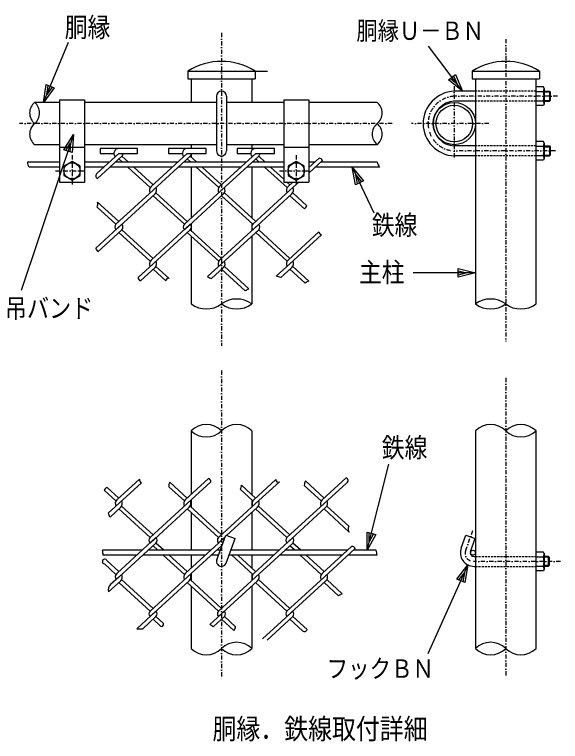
# Model space of a CAD drawing. Units: millimetres, scale not verified. Extents: x -4425 to 4425, y -3150 to 3150.
# Drawn here: x 1219 to 2533, y -104 to 1648 of the extents above; entities that cross this region are included whole.
import ezdxf
from ezdxf.enums import TextEntityAlignment as Align

# ---------------------------------------------------------------- set-up
doc = ezdxf.new("R2010")
doc.units = ezdxf.units.MM
doc.header["$LTSCALE"] = 20
doc.linetypes.add('USER1', pattern=[1.01, 0.5, -0.25, 0.01, -0.25])
doc.linetypes.add('USER3', pattern=[0.375, 0.25, -0.125])
doc.layers.add('0-0_1', color=7, linetype='Continuous', lineweight=25)
doc.styles.add('ＭＳ ゴシック', font='')
doc.styles.get('ＭＳ ゴシック').set_extended_font_data('MS Gothic')

msp = doc.modelspace()

# ---------------------------------------------------------------- linework, layer by layer
at = {"layer": '0-0_1', "color": 4, "linetype": 'USER1'}
for p, q in [((1716.8, 1603.98), (1716.8, 850.01)), ((2401.26, 1588.95), (2401.26, 860.42)), ((2277.38, 1475.5), (2277.38, 1295.53)), ((2525.6, 1451.5), (2277.38, 1451.5)), ((2127.41, 1385.52), (1230.11, 1385.52)), ((2360.32, 1385.52), (2174.36, 1385.52)), ((2521.03, 1319.53), (2277.38, 1319.53)), ((1356.87, 1309.21), (1356.87, 1231.64)), ((1896.76, 1309.21), (1896.76, 1231.64)), ((1316.85, 1271.54), (1394.43, 1271.54)), ((1856.74, 1271.54), (1934.33, 1271.54)), ((1716.8, 790.02), (1716.8, 42.73)), ((2401.26, 772.32), (2401.26, 53.43)), ((2304.79, 356.87), (2323.09, 407.17)), ((2533.01, 330.03), (2323.58, 330.03))]:
    msp.add_line(p, q, dxfattribs=at)
at = {"layer": '0-0_1', "color": 4}
for p, q in [((1288.51, 1436.51), (1348.62, 1581.46)), ((2296.86, 1463.5), (2215.42, 1572.11)), ((2493.64, 1461.7), (2508.64, 1461.7)), ((2493.64, 1441.3), (2508.64, 1441.3)), ((1360.25, 1359.04), (1234.21, 983.36)), ((2493.64, 1329.73), (2508.64, 1329.73)), ((2493.64, 1309.33), (2508.64, 1309.33)), ((2031.2, 1280.54), (2083.55, 1170.27)), ((2328.37, 1025.59), (2178.4, 1025.59)), ((2067.7, 357.03), (2119.57, 564.15)), ((2505.64, 340.23), (2493.64, 340.23)), ((2310.19, 321.55), (2213.97, 107.37)), ((2505.64, 319.84), (2493.64, 319.84))]:
    msp.add_line(p, q, dxfattribs=at)
at = {"layer": '0-0_1'}
for p, q in [((1635.81, 1511.49), (1797.78, 1511.49)), ((1635.81, 1511.49), (1635.81, 1493.49)), ((1797.78, 1511.49), (1797.78, 1493.49)), ((1797.78, 1511.49), (1827.77, 1511.49)), ((2320.28, 1511.49), (2320.28, 1493.49)), ((1635.81, 1493.49), (1797.78, 1493.49)), ((1643.91, 1493.49), (1643.91, 1436.51)), ((1789.68, 1493.49), (1789.68, 1436.51)), ((2320.28, 1493.49), (2482.24, 1493.49)), ((2328.37, 1493.49), (2328.37, 950.6)), ((2474.14, 1493.49), (2474.14, 950.6)), ((2491.91, 1474), (2474.14, 1474)), ((2474.14, 1474), (2474.14, 1429.01)), ((2493.64, 1470.25), (2491.91, 1474)), ((2328.37, 1463.5), (2277.38, 1463.5)), ((2474.14, 1462.74), (2491.91, 1462.74)), ((2493.64, 1463.5), (2506.84, 1463.5)), ((2506.84, 1463.5), (2506.84, 1439.5)), ((2506.84, 1463.5), (2508.64, 1461.7)), ((2508.64, 1461.7), (2508.64, 1441.3)), ((1326.88, 1442.5), (1326.88, 1244.54)), ((1326.88, 1442.5), (1386.86, 1442.5)), ((1386.86, 1442.5), (1386.86, 1244.54)), ((1704.8, 1451.5), (1704.8, 1319.53)), ((1728.79, 1451.5), (1728.79, 1319.53)), ((1866.77, 1442.5), (1866.77, 1244.54)), ((1866.77, 1442.5), (1926.75, 1442.5)), ((1926.75, 1442.5), (1926.75, 1244.54)), ((2328.37, 1439.5), (2277.38, 1439.5)), ((2474.14, 1440.26), (2491.91, 1440.26)), ((2493.64, 1439.5), (2506.84, 1439.5)), ((2508.64, 1441.3), (2506.84, 1439.5)), ((1326.88, 1436.51), (1266.89, 1436.51)), ((1704.8, 1436.51), (1386.86, 1436.51)), ((1866.77, 1436.51), (1728.79, 1436.51)), ((2091.72, 1436.51), (1926.75, 1436.51)), ((1326.88, 1334.53), (1266.89, 1334.53)), ((1704.8, 1334.53), (1386.86, 1334.53)), ((1643.91, 1334.53), (1643.91, 1325.41)), ((1866.77, 1334.53), (1728.79, 1334.53)), ((1789.68, 1334.53), (1789.68, 1325.41)), ((2091.72, 1334.53), (1926.75, 1334.53)), ((2491.91, 1342.02), (2474.14, 1342.02)), ((2474.14, 1342.02), (2474.14, 1297.03)), ((2493.64, 1338.28), (2491.91, 1342.02)), ((1326.88, 1328.53), (1386.86, 1328.53)), ((1866.77, 1328.53), (1926.75, 1328.53)), ((2328.37, 1331.53), (2277.38, 1331.53)), ((2474.14, 1330.77), (2491.91, 1330.77)), ((2493.64, 1331.53), (2506.84, 1331.53)), ((2506.84, 1331.53), (2506.84, 1307.53)), ((2506.84, 1331.53), (2508.64, 1329.73)), ((2508.64, 1329.73), (2508.64, 1309.33)), ((1417.83, 1265.79), (1469.8, 1313.41)), ((1418.15, 1252.91), (1476.99, 1306.82)), ((1478.2, 1292.53), (1469.8, 1300.23)), ((1492.58, 1292.53), (1476.99, 1306.82)), ((1547.56, 1233.71), (1634.54, 1313.41)), ((1552.17, 1224.76), (1641.73, 1306.82)), ((1642.94, 1292.53), (1634.54, 1300.23)), ((1657.32, 1292.53), (1641.73, 1306.82)), ((1643.91, 1313.41), (1643.91, 1304.82)), ((1712.29, 1233.71), (1799.27, 1313.41)), ((1716.9, 1224.76), (1806.46, 1306.82)), ((1789.68, 1306.21), (1789.68, 1304.63)), ((1807.67, 1292.53), (1799.27, 1300.23)), ((1822.06, 1292.53), (1806.46, 1306.82)), ((1926.75, 1279.28), (1951.76, 1302.19)), ((2328.37, 1307.53), (2277.38, 1307.53)), ((2474.14, 1308.29), (2491.91, 1308.29)), ((2493.64, 1307.53), (2506.84, 1307.53)), ((2506.84, 1307.53), (2508.64, 1309.33)), ((1326.87, 1292.53), (1249.35, 1292.53)), ((1326.87, 1280.54), (1254.15, 1280.54)), ((1447.01, 1292.53), (1386.86, 1292.53)), ((1433.92, 1280.54), (1386.86, 1280.54)), ((1598.66, 1280.54), (1448.3, 1280.54)), ((1611.75, 1292.53), (1461.4, 1292.53)), ((1545.35, 1231.01), (1491.29, 1280.54)), ((1552.17, 1237.94), (1505.68, 1280.54)), ((1763.39, 1280.54), (1613.04, 1280.54)), ((1776.49, 1292.53), (1626.13, 1292.53)), ((1643.91, 1280.54), (1643.91, 1157.87)), ((1710.08, 1231.01), (1656.03, 1280.54)), ((1716.9, 1237.94), (1670.41, 1280.54)), ((1820.77, 1280.54), (1777.78, 1280.54)), ((1789.68, 1280.54), (1789.68, 1158.07)), ((1807.67, 1292.53), (1790.87, 1292.53)), ((1866.77, 1292.53), (1807.89, 1292.53)), ((1866.77, 1280.54), (1820.76, 1280.54)), ((1874.82, 1231.01), (1820.77, 1280.54)), ((1866.77, 1251.57), (1835.15, 1280.54)), ((1926.75, 1266.09), (1960.13, 1296.68)), ((1941.22, 1292.53), (1926.75, 1292.53)), ((1928.13, 1280.54), (1926.75, 1280.54)), ((2097.58, 1280.54), (1942.52, 1280.54)), ((2091.58, 1292.53), (1955.61, 1292.53)), ((1326.87, 1244.54), (1386.86, 1244.54)), ((1866.77, 1244.54), (1926.75, 1244.54)), ((1881.64, 1237.94), (1874.43, 1244.54)), ((1877.03, 1233.71), (1888.85, 1244.54)), ((1881.64, 1224.76), (1903.24, 1244.54)), ((1552.17, 1224.76), (1462.6, 1142.69)), ((1556.78, 1215.8), (1462.63, 1129.53)), ((1552.17, 1211.57), (1627.34, 1142.69)), ((1558.99, 1218.51), (1634.54, 1149.28)), ((1716.9, 1224.76), (1627.34, 1142.69)), ((1721.51, 1215.8), (1627.37, 1129.53)), ((1716.9, 1211.57), (1792.08, 1142.69)), ((1723.72, 1218.51), (1799.27, 1149.28)), ((1881.64, 1224.76), (1792.08, 1142.69)), ((1886.25, 1215.8), (1792.11, 1129.53)), ((1881.64, 1211.58), (1916.41, 1179.71)), ((1888.46, 1218.51), (1922.66, 1187.17)), ((1418.61, 1196.18), (1469.8, 1149.28)), ((1417.64, 1183.89), (1462.6, 1142.69)), ((1414, 1084.96), (1476.96, 1142.66)), ((1547.55, 1056.4), (1641.7, 1142.66)), ((1643.91, 1144.69), (1643.91, 1127.51)), ((1712.29, 1056.4), (1806.44, 1142.66)), ((1789.68, 1144.89), (1789.68, 1127.31)), ((1418.84, 1076.22), (1476.99, 1129.51)), ((1545.34, 1053.69), (1469.8, 1122.92)), ((1552.17, 1060.62), (1476.99, 1129.51)), ((1552.17, 1047.44), (1641.73, 1129.51)), ((1710.08, 1053.69), (1634.53, 1122.92)), ((1716.9, 1060.62), (1641.73, 1129.51)), ((1716.9, 1047.44), (1806.46, 1129.51)), ((1874.82, 1053.69), (1799.27, 1122.92)), ((1881.64, 1060.62), (1806.46, 1129.51)), ((1877.03, 1056.4), (1950.95, 1124.13)), ((1643.91, 1114.32), (1643.91, 950.6)), ((1789.68, 1114.13), (1789.68, 950.6)), ((1881.64, 1047.44), (1957.43, 1116.89)), ((1552.17, 1047.44), (1516.3, 1014.58)), ((1556.78, 1038.48), (1522.27, 1006.86)), ((1552.17, 1034.26), (1582.97, 1006.03)), ((1558.99, 1041.19), (1590.68, 1012.15)), ((1716.9, 1047.44), (1683.14, 1016.5)), ((1721.51, 1038.48), (1692.35, 1011.76)), ((1716.9, 1034.26), (1773.69, 982.22)), ((1723.72, 1041.19), (1782.77, 987.08)), ((1881.64, 1047.44), (1848.73, 1017.28)), ((1886.25, 1038.48), (1859.93, 1014.36)), ((1881.64, 1034.26), (1918.5, 1000.48)), ((1888.46, 1041.19), (1927.45, 1005.47)), ((1643.91, 644.97), (1643.91, 491.64)), ((1789.68, 644.97), (1789.68, 491.33)), ((2328.37, 644.97), (2328.37, 120.08)), ((2474.14, 644.97), (2474.14, 120.08)), ((1464.91, 478.57), (1519.59, 528.68)), ((1629.65, 478.57), (1685.32, 529.59)), ((1794.38, 478.57), (1847.95, 527.65)), ((1959.12, 478.57), (2017.17, 531.76)), ((1469.52, 482.8), (1441.54, 508.44)), ((1469.52, 469.62), (1524.02, 519.56)), ((1627.44, 475.87), (1590.38, 509.82)), ((1634.26, 482.8), (1593.15, 520.46)), ((1634.26, 469.62), (1691.46, 522.03)), ((1798.99, 482.8), (1764.76, 514.17)), ((1798.99, 469.62), (1856.11, 521.96)), ((1956.91, 475.87), (1915.99, 513.36)), ((1963.73, 482.8), (1918.83, 523.94)), ((1963.73, 469.62), (2017.46, 518.85)), ((1462.7, 475.87), (1434.55, 501.66)), ((1792.17, 475.87), (1761.61, 503.87)), ((1643.91, 478.46), (1643.91, 460.77)), ((1789.68, 478.15), (1789.68, 461.08)), ((1469.52, 469.62), (1444.57, 446.75)), ((1474.13, 460.66), (1448.34, 437.02)), ((1469.52, 456.43), (1544.7, 387.55)), ((1476.34, 463.37), (1551.89, 394.14)), ((1634.26, 469.62), (1544.7, 387.55)), ((1638.87, 460.66), (1544.73, 374.39)), ((1634.26, 456.43), (1709.43, 387.55)), ((1641.08, 463.37), (1716.62, 394.14)), ((1798.99, 469.62), (1709.43, 387.55)), ((1803.6, 460.66), (1729.25, 392.53)), ((1798.99, 456.43), (1874.17, 387.55)), ((1805.81, 463.37), (1881.36, 394.14)), ((1963.73, 469.62), (1874.17, 387.55)), ((1968.34, 460.66), (1874.2, 374.39)), ((1963.73, 456.43), (2024.59, 400.67)), ((1970.55, 463.37), (2024.09, 414.31)), ((1643.91, 447.59), (1643.91, 357.03)), ((1789.68, 447.9), (1789.68, 357.03)), ((1464.91, 301.26), (1559.05, 387.52)), ((1725.54, 389.12), (1709.46, 374.39)), ((1794.38, 301.26), (1888.53, 387.52)), ((2294, 362.31), (2305.23, 393.16)), ((2305.23, 393.16), (2327.77, 384.95)), ((1469.52, 292.3), (1559.08, 374.37)), ((1578, 357.03), (1559.08, 374.37)), ((1629.65, 301.26), (1709.46, 374.39)), ((1634.26, 292.3), (1718.34, 369.35)), ((1728.07, 325.93), (1749.61, 385.12)), ((1798.99, 292.3), (1888.56, 374.37)), ((1907.48, 357.03), (1888.56, 374.37)), ((2316.55, 354.11), (2327.77, 384.95)), ((1525.77, 357.03), (1430.66, 357.03)), ((1690.51, 357.03), (1540.16, 357.03)), ((1563.62, 357.03), (1551.89, 367.78)), ((1713.85, 357.03), (1704.9, 357.03)), ((1855.25, 357.03), (1739.39, 357.03)), ((1742.74, 357.03), (1740.23, 359.33)), ((2019.99, 357.03), (1869.63, 357.03)), ((1893.09, 357.03), (1881.36, 367.78)), ((1959.12, 301.26), (2030.18, 366.37)), ((1963.73, 292.3), (2039.06, 361.32)), ((2089.53, 357.03), (2034.37, 357.03)), ((2491.91, 352.53), (2474.14, 352.53)), ((2474.14, 352.53), (2474.14, 307.54)), ((2493.64, 348.78), (2491.91, 352.53)), ((1512.68, 345.03), (1431.85, 345.03)), ((1677.42, 345.03), (1527.07, 345.03)), ((1627.44, 298.55), (1576.71, 345.03)), ((1634.26, 305.48), (1591.09, 345.03)), ((1643.91, 345.03), (1643.91, 314.33)), ((1709.49, 345.03), (1691.8, 345.03)), ((1842.16, 345.03), (1735.02, 345.03)), ((1792.17, 298.55), (1741.45, 345.03)), ((1798.99, 305.48), (1755.83, 345.03)), ((1789.68, 345.03), (1789.68, 314.01)), ((2006.89, 345.03), (1856.54, 345.03)), ((1956.91, 298.55), (1906.19, 345.03)), ((1963.73, 305.48), (1920.57, 345.03)), ((2091.72, 345.03), (2021.28, 345.03)), ((2325, 342.03), (2328.37, 342.03)), ((2474.14, 341.27), (2491.91, 341.27)), ((2503.84, 342.03), (2493.64, 342.03)), ((2505.64, 340.23), (2503.84, 342.03)), ((2503.84, 342.03), (2503.84, 318.04)), ((2505.64, 340.23), (2505.64, 319.84)), ((1462.7, 298.55), (1434.82, 324.09)), ((1469.52, 305.48), (1441.19, 331.44)), ((2325, 318.04), (2328.37, 318.04)), ((2474.14, 318.79), (2491.91, 318.79)), ((2503.84, 318.04), (2493.64, 318.04)), ((2505.64, 319.84), (2503.84, 318.04)), ((1643.91, 301.15), (1643.91, 283.45)), ((1789.68, 300.83), (1789.68, 283.77)), ((1474.13, 283.34), (1445.12, 256.76)), ((1469.52, 292.3), (1449.74, 274.17)), ((1476.34, 286.05), (1551.89, 216.82)), ((1634.26, 292.3), (1544.7, 210.23)), ((1638.87, 283.34), (1544.72, 197.08)), ((1641.08, 286.05), (1716.63, 216.82)), ((1798.99, 292.3), (1709.43, 210.23)), ((1803.6, 283.34), (1709.46, 197.08)), ((1805.81, 286.05), (1881.36, 216.82)), ((1963.73, 292.3), (1874.17, 210.23)), ((1968.34, 283.34), (1874.2, 197.08)), ((1970.55, 286.05), (2007.42, 252.26)), ((1469.52, 279.12), (1544.7, 210.23)), ((1634.26, 279.12), (1709.43, 210.23)), ((1643.91, 270.27), (1643.91, 120.08)), ((1789.68, 270.59), (1789.68, 120.08)), ((1798.99, 279.12), (1874.17, 210.23)), ((1963.73, 279.12), (1998.93, 246.87)), ((1512.81, 167.84), (1559.05, 210.21)), ((1527.18, 167.82), (1559.08, 197.05)), ((1577.5, 180.17), (1559.08, 197.05)), ((1688.97, 178.3), (1723.79, 210.21)), ((1697.82, 173.23), (1723.82, 197.05)), ((1750.86, 172.27), (1723.82, 197.05)), ((1815.24, 143.05), (1888.53, 210.21)), ((1826.94, 140.59), (1888.56, 197.05)), ((1922.94, 165.54), (1888.56, 197.05)), ((1569.84, 174.01), (1551.89, 190.46)), ((1746.42, 163.15), (1716.63, 190.46)), ((1911.89, 162.49), (1881.36, 190.46))]:
    msp.add_line(p, q, dxfattribs=at)
at = {"layer": '0-0_1', "linetype": 'USER3'}
for p, q in [((2474.14, 1463.5), (2328.37, 1463.5)), ((2474.14, 1439.5), (2328.37, 1439.5)), ((2474.14, 1331.53), (2328.37, 1331.53)), ((2474.14, 1307.53), (2328.37, 1307.53)), ((2328.37, 342.03), (2474.14, 342.03)), ((2328.37, 318.04), (2474.14, 318.04))]:
    msp.add_line(p, q, dxfattribs=at)
at = {"layer": '0-0_1'}
for points in [[(2320.28, 1511.49), (2482.24, 1511.49), (2482.24, 1493.49)], [(2493.64, 1470.25), (2493.64, 1432.76), (2491.91, 1429.01), (2474.14, 1429.01)], [(2493.64, 1338.28), (2493.64, 1300.78), (2491.91, 1297.03), (2474.14, 1297.03)], [(1469.8, 1313.41), (1514.79, 1313.41), (1514.79, 1325.41), (1424.81, 1325.41), (1424.81, 1313.41), (1457.8, 1313.41)], [(1634.54, 1313.41), (1679.53, 1313.41), (1679.53, 1325.41), (1589.54, 1325.41), (1589.54, 1313.41), (1622.54, 1313.41)], [(1799.27, 1313.41), (1844.26, 1313.41), (1844.26, 1325.41), (1754.28, 1325.41), (1754.28, 1313.41), (1787.28, 1313.41)], [(1705.52, 334.14), (1727.07, 393.33), (1749.61, 385.12)], [(2493.64, 348.78), (2493.64, 311.29), (2491.91, 307.54), (2474.14, 307.54)]]:
    msp.add_lwpolyline(points, dxfattribs=at)
at = {"layer": '0-0_1', "color": 4}
for points in [[(2280.07, 1503.39), (2296.86, 1463.5), (2263.27, 1490.8)], [(1314.29, 1471.27), (1288.51, 1436.51), (1294.89, 1479.32)], [(1336.94, 1322.57), (1360.25, 1359.04), (1356.85, 1315.89)], [(2039.73, 1238.1), (2031.2, 1280.54), (2058.69, 1247.11)], [(2286.38, 1036.09), (2328.37, 1025.59), (2286.38, 1015.09)], [(2088.08, 395.21), (2067.7, 357.03), (2067.72, 400.31)], [(2283.41, 287.55), (2310.19, 321.55), (2302.56, 278.94)]]:
    msp.add_lwpolyline(points, close=True, dxfattribs=at)
for points in [[(2275.87, 1500.25), (2284.26, 1480.3), (2267.47, 1493.95)], [(1309.44, 1473.28), (1296.55, 1455.9), (1299.74, 1477.3)], [(1341.92, 1320.9), (1353.58, 1339.14), (1351.87, 1317.56)], [(2044.47, 1240.35), (2040.2, 1261.57), (2053.95, 1244.86)], [(2286.38, 1030.84), (2307.38, 1025.59), (2286.38, 1020.34)], [(2082.99, 396.49), (2072.8, 377.4), (2072.81, 399.04)], [(2288.19, 285.4), (2301.59, 302.4), (2297.77, 281.1)]]:
    msp.add_lwpolyline(points, dxfattribs=at)
at = {"layer": '0-0_1'}
for points in [[(1356.87, 1294.05), (1337.37, 1282.79), (1337.37, 1260.28), (1356.87, 1249.03), (1376.37, 1260.28), (1376.37, 1282.79)], [(1896.76, 1294.05), (1877.26, 1282.79), (1877.26, 1260.28), (1896.76, 1249.03), (1916.26, 1260.28), (1916.26, 1282.79)]]:
    msp.add_lwpolyline(points, close=True, dxfattribs=at)
for centre, radius in [((2277.38, 1385.52), 50.99), ((2277.38, 1385.52), 44.09), ((1356.87, 1271.54), 19.5), ((1896.76, 1271.54), 19.5), ((2322.38, 351.03), 6)]:
    msp.add_circle(centre, radius, dxfattribs=at)
for centre, radius, start, end in [((1716.8, 1386.83), 148.66, 56.99119, 123.00874), ((2401.26, 1386.83), 148.66, 56.99119, 123.00874), ((1716.8, 1451.5), 12, 0, 179.99992), ((2280.38, 1385.52), 77.98, 92.20398, 267.79602), ((2476.5, 1470.25), 17.14, 334.02075, 0), ((2456.3, 1451.5), 37.34, 342.48123, 17.51965), ((2280.38, 1385.52), 53.99, 93.18488, 266.81561), ((2476.5, 1432.76), 17.14, 0, 25.97925), ((2476.5, 1338.28), 17.14, 334.02075, 0), ((1469.8, 1313.41), 12, 90, 222.50017), ((1634.54, 1313.41), 12, 90, 222.50017), ((1716.8, 1319.53), 12, 179.99992, 0), ((1799.27, 1313.41), 12, 90, 222.50017), ((2456.3, 1319.53), 37.34, 342.48123, 17.51965), ((1469.8, 1313.41), 9.72, 317.50034, 0.00269), ((1634.54, 1313.41), 9.72, 317.50034, 0.00269), ((1799.27, 1313.41), 9.72, 317.50034, 0.00269), ((2476.5, 1300.78), 17.14, 0, 25.97925), ((1555.76, 1224.76), 12.15, 132.49885, 210.96197), ((1548.57, 1224.76), 12.15, 312.50052, 30.96375), ((1720.5, 1224.76), 12.15, 132.49885, 210.96197), ((1713.31, 1224.76), 12.15, 312.50052, 30.96375), ((1885.24, 1224.76), 12.15, 132.49885, 210.96197), ((1878.05, 1224.76), 12.15, 312.50052, 30.96375), ((1469.8, 1136.1), 9.72, 137.50027, 222.49973), ((1469.8, 1136.1), 9.72, 317.50034, 42.49967), ((1634.53, 1136.1), 9.72, 137.50027, 222.49973), ((1634.53, 1136.1), 9.72, 317.50034, 42.49967), ((1799.27, 1136.1), 9.72, 137.50027, 222.49973), ((1799.27, 1136.1), 9.72, 317.50034, 42.49967), ((1555.76, 1047.44), 12.15, 132.49885, 210.96197), ((1548.57, 1047.44), 12.15, 312.50052, 30.96375), ((1720.5, 1047.44), 12.15, 132.49885, 210.96197), ((1713.31, 1047.44), 12.15, 312.50052, 30.96375), ((1885.24, 1047.44), 12.15, 132.49885, 210.96197), ((1878.05, 1047.44), 12.15, 312.50052, 30.96375), ((1473.11, 469.62), 12.15, 132.50044, 210.96289), ((1465.92, 469.62), 12.15, 312.50052, 30.96283), ((1637.85, 469.62), 12.15, 132.49885, 210.96289), ((1630.66, 469.62), 12.15, 312.50052, 30.96283), ((1802.59, 469.62), 12.15, 132.49885, 210.96289), ((1795.4, 469.62), 12.15, 312.50052, 30.96283), ((1967.33, 469.62), 12.15, 132.49885, 210.96289), ((1960.14, 469.62), 12.15, 312.50052, 30.96283), ((1551.89, 380.96), 9.72, 137.49927, 222.49973), ((1551.89, 380.96), 9.72, 317.50034, 42.50064), ((1716.62, 380.96), 9.72, 137.49927, 222.49973), ((1716.63, 380.96), 9.72, 34.95266, 42.50065), ((1881.36, 380.96), 9.72, 137.49927, 222.49973), ((1881.36, 380.96), 9.72, 317.50034, 42.50064), ((2325, 351.03), 32.99, 159.99998, 270), ((2325, 351.03), 9, 159.99953, 270), ((1716.8, 330.03), 12, 159.99927, 339.99936), ((2476.5, 348.78), 17.14, 334.02075, 0), ((2456.3, 330.03), 37.34, 342.48398, 17.51721), ((2476.5, 311.29), 17.14, 0, 25.97992), ((1473.11, 292.3), 12.15, 132.50044, 210.96289), ((1465.92, 292.3), 12.15, 312.50052, 30.96283), ((1637.85, 292.3), 12.15, 132.49885, 210.96289), ((1630.66, 292.3), 12.15, 312.50052, 30.96283), ((1802.59, 292.3), 12.15, 132.49885, 210.96289), ((1795.4, 292.3), 12.15, 312.50052, 30.96283), ((1967.33, 292.3), 12.15, 132.49885, 210.96289), ((1960.14, 292.3), 12.15, 312.50052, 30.96283), ((1551.89, 203.64), 9.72, 137.49927, 222.49973), ((1551.89, 203.64), 9.72, 317.50034, 42.50064), ((1716.63, 203.64), 9.72, 137.49927, 222.49973), ((1716.63, 203.64), 9.72, 317.50034, 42.50064), ((1881.36, 203.64), 9.72, 137.49927, 222.49973), ((1881.36, 203.64), 9.72, 317.50034, 42.50064)]:
    msp.add_arc(centre, radius, start, end, dxfattribs=at)
at = {"layer": '0-0_1', "color": 4, "linetype": 'USER1'}
for centre, radius, start, end in [((2280.38, 1385.52), 65.99, 93.18471, 266.81568), ((2323.58, 350.03), 20, 160.00014, 270)]:
    msp.add_arc(centre, radius, start, end, dxfattribs=at)
at = {"layer": '0-0_1', "color": 4}
for centre, radius, start, end in [((1287.98, 1411.01), 33.09, 129.59811, 230.40189), ((1245.8, 1411.01), 33.09, 309.59869, 50.40183), ((2070.63, 1411.01), 33.09, 309.59869, 50.40183), ((1287.98, 1360.02), 33.09, 129.59811, 230.40189), ((2112.81, 1360.02), 33.09, 129.59811, 230.40189), ((2070.63, 1360.02), 33.09, 309.59869, 50.40183), ((1950.92, 1291.8), 10.42, 27.90681, 85.40437), ((1266.86, 1292.58), 17.51, 180.13637, 223.44521), ((2122.36, 1300.43), 31.78, 194.38397, 218.75227), ((1421.22, 1259.44), 7.21, 118.06387, 244.84444), ((1386.73, 1192.53), 32.09, 344.38565, 6.53153), ((1747.74, 1327.63), 224.34, 318.7521, 321.23657), ((1965.63, 1130.77), 16.12, 204.3382, 239.43082), ((1394.94, 1068.7), 25.05, 17.46593, 40.48205), ((1707.35, 1052.2), 43.13, 235.85553, 249.65021), ((1836.47, 947.34), 71, 70.7123, 80.06108), ((1522.37, 1013.11), 6.24, 166.37418, 269.05927), ((1588.62, 1006.83), 5.71, 68.83443, 188.02812), ((1930.37, 989.72), 16.01, 100.50986, 137.79983), ((1943.95, 675.03), 351.22, 117.31705, 118.99714), ((1680.35, 999.95), 61.35, 233.55563, 306.44443), ((1753.24, 901.25), 61.35, 53.55523, 126.44436), ((1753.24, 999.95), 61.35, 233.55563, 306.44504), ((2364.82, 901.25), 61.35, 53.55557, 126.4447), ((2364.82, 999.95), 61.35, 233.55563, 306.44443), ((2437.7, 999.95), 61.35, 233.55563, 306.44504), ((1680.35, 608.19), 51.78, 45.26338, 134.73654), ((1753.24, 608.19), 51.78, 45.26338, 134.73654), ((2364.82, 608.19), 51.78, 45.26338, 134.73654), ((2437.7, 608.19), 51.78, 45.26338, 134.73654), ((1680.35, 681.75), 51.78, 225.26364, 314.73697), ((2437.7, 681.75), 51.78, 225.26364, 314.73697), ((1527.63, 526.95), 8.22, 167.87244, 243.97894), ((1684.37, 522.54), 7.11, 355.88654, 82.28421), ((1853.12, 526.37), 5.33, 166.1163, 304.07733), ((2014.8, 525.25), 6.93, 292.60303, 69.99585), ((1444.87, 498.02), 10.94, 107.75329, 160.57193), ((1598.39, 513.42), 8.78, 126.60627, 204.21228), ((1753.47, 511.99), 11.5, 315.0871, 10.91971), ((1948.57, 510.27), 32.73, 155.31749, 174.58073), ((838.76, 206.46), 651.72, 20.7187, 21.63587), ((2031.11, 407.74), 9.62, 136.88449, 227.33815), ((1257.96, 333.75), 174.26, 3.71096, 7.67615), ((2029.96, 355.67), 10.7, 31.85059, 88.81895), ((1600.02, 261.49), 498.75, 9.64231, 11.04335), ((1435.73, 329.74), 5.72, 17.28237, 260.90326), ((1459.07, 262.38), 15.04, 128.34544, 201.94916), ((2039.28, 192.71), 67.54, 118.14438, 126.69124), ((1572.4, 178.67), 5.32, 241.29163, 16.34558), ((1710.81, 206.17), 35.41, 231.91905, 248.48401), ((1520.07, 233.17), 65.73, 263.66666, 276.21585), ((1729.86, 176.84), 21.49, 320.43008, 347.72488), ((1916.16, 168.56), 7.42, 234.8794, 336.00775), ((1753.24, 83.3), 51.78, 45.26356, 134.73654), ((2364.82, 83.3), 51.78, 45.26338, 134.73654), ((1680.35, 156.86), 51.78, 225.26364, 314.73697), ((1753.24, 156.86), 51.78, 225.26364, 314.73697), ((2364.82, 156.86), 51.78, 225.26364, 314.73697), ((2437.7, 156.86), 51.78, 225.26364, 314.73697)]:
    msp.add_arc(centre, radius, start, end, dxfattribs=at)

# ---------------------------------------------------------------- texts
at = {"layer": '0-0_1', "color": 4, "style": 'ＭＳ ゴシック', "width": 0.85}
for s, height, p in [('胴縁', 47.36, (1339.36, 1579.85)), ('胴縁Ｕ－ＢＮ', 44.13, (2041.76, 1573.99)), ('鉄線', 47.36, (2078.79, 1103.14)), ('主柱', 47.36, (2047.77, 989.13)), ('吊バンド', 45.89, (1195.17, 903.53)), ('鉄線', 47.36, (2102.79, 566.64)), ('フックＢＮ', 44.57, (1970.09, 36.07)), ('胴縁．鉄線取付詳細', 49.63, (1695.18, -113.25))]:
    msp.add_text(s, height=height, dxfattribs=at).set_placement(p, align=Align.BOTTOM_LEFT)

doc.saveas('drawing.dxf')
